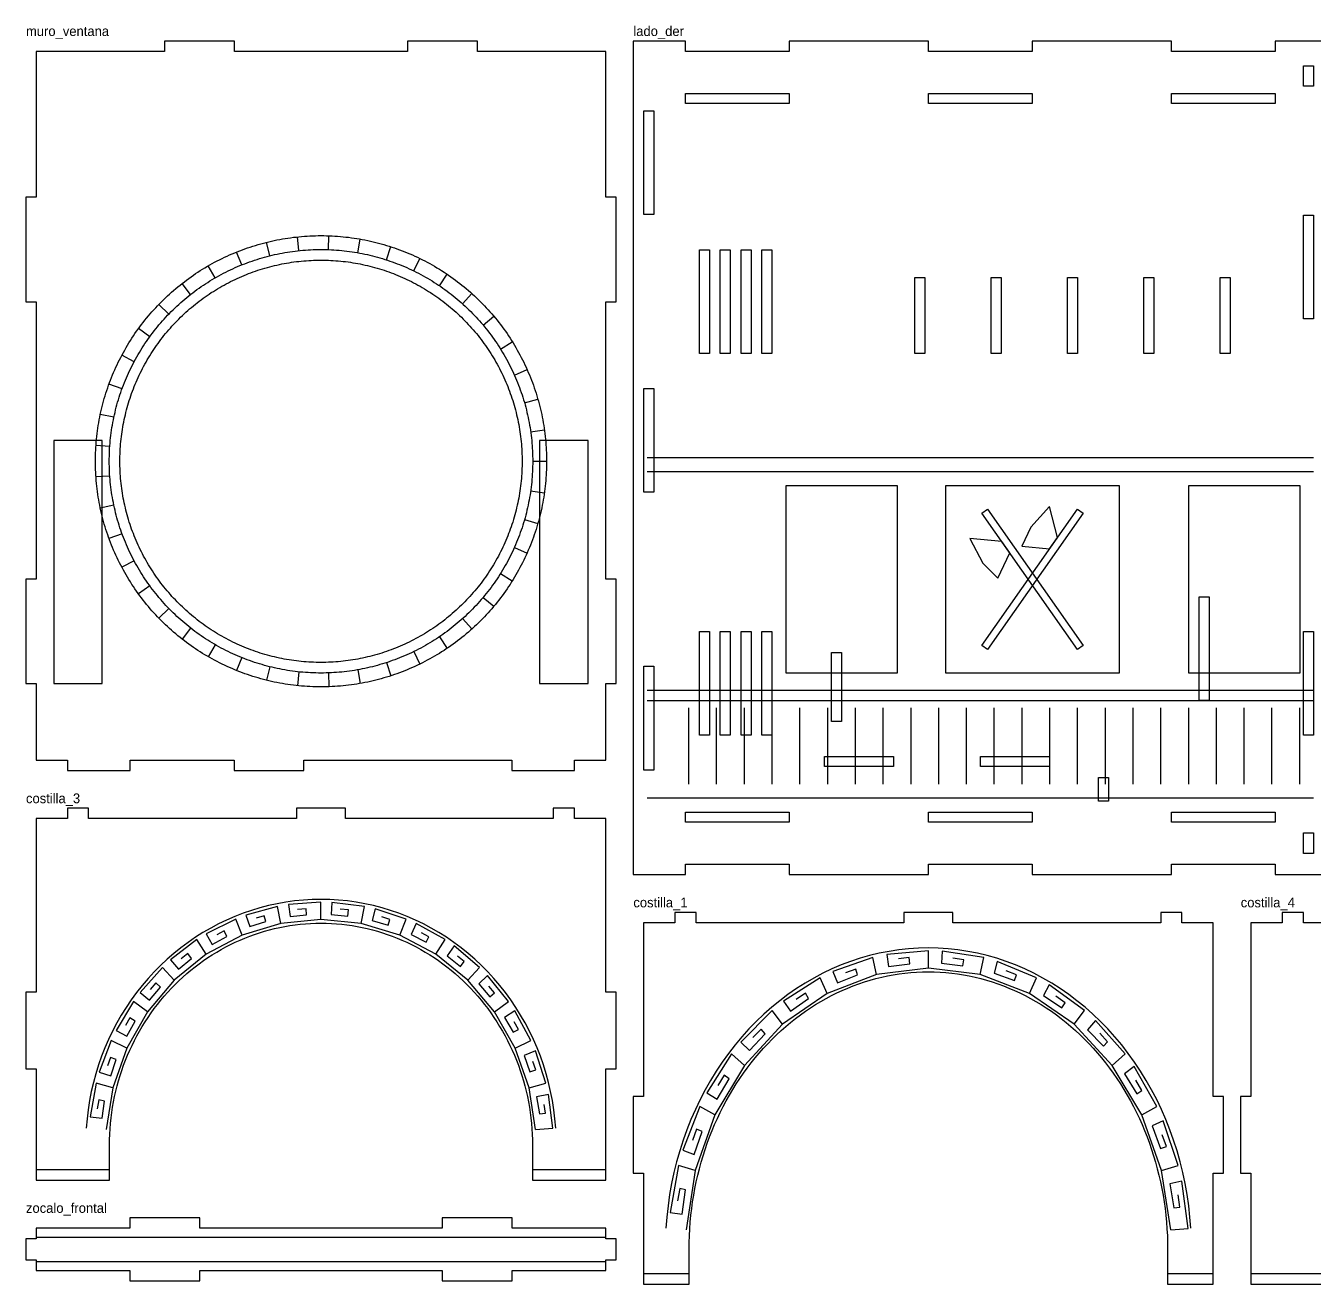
# Model space of a CAD drawing. Header units: millimetres. Extents: x 8 to 592, y 28 to 390.
# Drawn here: x 7.9 to 379.2, y 27.9 to 390.4 of the extents above; entities that cross this region are included whole.
import ezdxf

# ---------------------------------------------------------------- set-up
doc = ezdxf.new("R2010")
doc.units = ezdxf.units.MM
for name, color, linetype in [('CORTE', 1, 'Continuous'), ('ETIQUETAS', 3, 'Continuous'), ('GRABADO', 5, 'Continuous')]:
    doc.layers.add(name, color=color, linetype=linetype)

msp = doc.modelspace()

# ---------------------------------------------------------------- linework, layer by layer
at = {"layer": 'CORTE'}
for points in [[(19.94, 175.94), (38.06, 175.94), (38.06, 178.94), (67.94, 178.94), (67.94, 175.94), (88.06, 175.94), (88.06, 178.94), (147.94, 178.94), (147.94, 175.94), (166.06, 175.94), (166.06, 178.94), (175.06, 178.94), (175.06, 200.94), (178.06, 200.94), (178.06, 231.06), (175.06, 231.06), (175.06, 310.94), (178.06, 310.94), (178.06, 341.06), (175.06, 341.06), (175.06, 383.06), (138.06, 383.06), (138.06, 386.06), (117.94, 386.06), (117.94, 383.06), (68.06, 383.06), (68.06, 386.06), (47.94, 386.06), (47.94, 383.06), (10.94, 383.06), (10.94, 341.06), (7.94, 341.06), (7.94, 310.94), (10.94, 310.94), (10.94, 231.06), (7.94, 231.06), (7.94, 200.94), (10.94, 200.94), (10.94, 178.94), (19.94, 178.94), (19.94, 175.94)], [(378.94, 373.06), (376.06, 373.06), (376.06, 378.94), (378.94, 378.94), (378.94, 373.06)], [(227.94, 368.06), (198.06, 368.06), (198.06, 370.94), (227.94, 370.94), (227.94, 368.06)], [(268.06, 368.06), (268.06, 370.94), (297.94, 370.94), (297.94, 368.06), (268.06, 368.06)], [(338.06, 368.06), (338.06, 370.94), (367.94, 370.94), (367.94, 368.06), (338.06, 368.06)], [(186.06, 336.06), (186.06, 365.94), (188.94, 365.94), (188.94, 336.06), (186.06, 336.06)], [(376.06, 306.06), (376.06, 335.94), (378.94, 335.94), (378.94, 306.06), (376.06, 306.06)], [(202.06, 296.06), (202.06, 325.94), (204.94, 325.94), (204.94, 296.06), (202.06, 296.06)], [(208.06, 296.06), (208.06, 325.94), (210.94, 325.94), (210.94, 296.06), (208.06, 296.06)], [(216.94, 296.06), (214.06, 296.06), (214.06, 325.94), (216.94, 325.94), (216.94, 296.06)], [(222.94, 296.06), (220.06, 296.06), (220.06, 325.94), (222.94, 325.94), (222.94, 296.06)], [(150.94, 265.71), (150.94, 265), (150.94, 264.29), (150.92, 263.58), (150.9, 262.87), (150.87, 262.16), (150.83, 261.45), (150.78, 260.74), (150.73, 260.03), (150.66, 259.32), (150.59, 258.61), (150.5, 257.91), (150.41, 257.2), (150.31, 256.5), (150.2, 255.8), (150.09, 255.09), (149.96, 254.39), (149.83, 253.7), (149.68, 253), (149.53, 252.31), (149.37, 251.61), (149.2, 250.92), (149.03, 250.23), (148.84, 249.55), (148.65, 248.86), (148.45, 248.18), (148.23, 247.5), (148.02, 246.83), (147.79, 246.15), (147.55, 245.48), (147.31, 244.81), (147.06, 244.15), (146.8, 243.49), (146.53, 242.83), (146.25, 242.17), (145.97, 241.52), (145.68, 240.87), (145.38, 240.23), (145.07, 239.59), (144.75, 238.95), (144.43, 238.32), (144.1, 237.69), (143.76, 237.06), (143.41, 236.44), (143.06, 235.82), (142.7, 235.21), (142.33, 234.61), (141.95, 234), (141.57, 233.4), (141.18, 232.81), (140.78, 232.22), (140.37, 231.64), (139.96, 231.06), (139.54, 230.49), (139.11, 229.92), (138.68, 229.35), (138.24, 228.8), (137.79, 228.24), (137.33, 227.7), (136.87, 227.16), (136.4, 226.62), (135.93, 226.09), (135.45, 225.57), (134.96, 225.05), (134.47, 224.54), (133.97, 224.03), (133.46, 223.53), (132.95, 223.04), (132.43, 222.55), (131.91, 222.07), (131.38, 221.6), (130.84, 221.13), (130.3, 220.67), (129.76, 220.21), (129.2, 219.76), (128.65, 219.32), (128.08, 218.89), (127.51, 218.46), (126.94, 218.04), (126.36, 217.63), (125.78, 217.22), (125.19, 216.82), (124.6, 216.43), (124, 216.05), (123.39, 215.67), (122.79, 215.3), (122.18, 214.94), (121.56, 214.59), (120.94, 214.24), (120.31, 213.9), (119.68, 213.57), (119.05, 213.25), (118.41, 212.93), (117.77, 212.62), (117.13, 212.32), (116.48, 212.03), (115.83, 211.75), (115.17, 211.47), (114.51, 211.2), (113.85, 210.94), (113.19, 210.69), (112.52, 210.45), (111.85, 210.21), (111.17, 209.98), (110.5, 209.77), (109.82, 209.55), (109.14, 209.35), (108.45, 209.16), (107.77, 208.97), (107.08, 208.8), (106.39, 208.63), (105.69, 208.47), (105, 208.32), (104.3, 208.17), (103.61, 208.04), (102.91, 207.91), (102.2, 207.8), (101.5, 207.69), (100.8, 207.59), (100.09, 207.5), (99.39, 207.41), (98.68, 207.34), (97.97, 207.27), (97.26, 207.22), (96.55, 207.17), (95.84, 207.13), (95.13, 207.1), (94.42, 207.08), (93.71, 207.06), (93, 207.06), (92.29, 207.06), (91.58, 207.08), (90.87, 207.1), (90.16, 207.13), (89.45, 207.17), (88.74, 207.22), (88.03, 207.27), (87.32, 207.34), (86.61, 207.41), (85.91, 207.5), (85.2, 207.59), (84.5, 207.69), (83.8, 207.8), (83.09, 207.91), (82.39, 208.04), (81.7, 208.17), (81, 208.32), (80.31, 208.47), (79.61, 208.63), (78.92, 208.8), (78.23, 208.97), (77.55, 209.16), (76.86, 209.35), (76.18, 209.55), (75.5, 209.77), (74.83, 209.98), (74.15, 210.21), (73.48, 210.45), (72.81, 210.69), (72.15, 210.94), (71.49, 211.2), (70.83, 211.47), (70.17, 211.75), (69.52, 212.03), (68.87, 212.32), (68.23, 212.62), (67.59, 212.93), (66.95, 213.25), (66.32, 213.57), (65.69, 213.9), (65.06, 214.24), (64.44, 214.59), (63.82, 214.94), (63.21, 215.3), (62.61, 215.67), (62, 216.05), (61.4, 216.43), (60.81, 216.82), (60.22, 217.22), (59.64, 217.63), (59.06, 218.04), (58.49, 218.46), (57.92, 218.89), (57.35, 219.32), (56.8, 219.76), (56.24, 220.21), (55.7, 220.67), (55.16, 221.13), (54.62, 221.6), (54.09, 222.07), (53.57, 222.55), (53.05, 223.04), (52.54, 223.53), (52.03, 224.03), (51.53, 224.54), (51.04, 225.05), (50.55, 225.57), (50.07, 226.09), (49.6, 226.62), (49.13, 227.16), (48.67, 227.7), (48.21, 228.24), (47.76, 228.8), (47.32, 229.35), (46.89, 229.92), (46.46, 230.49), (46.04, 231.06), (45.63, 231.64), (45.22, 232.22), (44.82, 232.81), (44.43, 233.4), (44.05, 234), (43.67, 234.61), (43.3, 235.21), (42.94, 235.82), (42.59, 236.44), (42.24, 237.06), (41.9, 237.69), (41.57, 238.32), (41.25, 238.95), (40.93, 239.59), (40.62, 240.23), (40.32, 240.87), (40.03, 241.52), (39.75, 242.17), (39.47, 242.83), (39.2, 243.49), (38.94, 244.15), (38.69, 244.81), (38.45, 245.48), (38.21, 246.15), (37.98, 246.83), (37.77, 247.5), (37.55, 248.18), (37.35, 248.86), (37.16, 249.55), (36.97, 250.23), (36.8, 250.92), (36.63, 251.61), (36.47, 252.31), (36.32, 253), (36.17, 253.7), (36.04, 254.39), (35.91, 255.09), (35.8, 255.8), (35.69, 256.5), (35.59, 257.2), (35.5, 257.91), (35.41, 258.61), (35.34, 259.32), (35.27, 260.03), (35.22, 260.74), (35.17, 261.45), (35.13, 262.16), (35.1, 262.87), (35.08, 263.58), (35.06, 264.29), (35.06, 265), (35.06, 265.71), (35.08, 266.42), (35.1, 267.13), (35.13, 267.84), (35.17, 268.55), (35.22, 269.26), (35.27, 269.97), (35.34, 270.68), (35.41, 271.39), (35.5, 272.09), (35.59, 272.8), (35.69, 273.5), (35.8, 274.2), (35.91, 274.91), (36.04, 275.61), (36.17, 276.3), (36.32, 277), (36.47, 277.69), (36.63, 278.39), (36.8, 279.08), (36.97, 279.77), (37.16, 280.45), (37.35, 281.14), (37.55, 281.82), (37.77, 282.5), (37.98, 283.17), (38.21, 283.85), (38.45, 284.52), (38.69, 285.19), (38.94, 285.85), (39.2, 286.51), (39.47, 287.17), (39.75, 287.83), (40.03, 288.48), (40.32, 289.13), (40.62, 289.77), (40.93, 290.41), (41.25, 291.05), (41.57, 291.68), (41.9, 292.31), (42.24, 292.94), (42.59, 293.56), (42.94, 294.18), (43.3, 294.79), (43.67, 295.39), (44.05, 296), (44.43, 296.6), (44.82, 297.19), (45.22, 297.78), (45.63, 298.36), (46.04, 298.94), (46.46, 299.51), (46.89, 300.08), (47.32, 300.65), (47.76, 301.2), (48.21, 301.76), (48.67, 302.3), (49.13, 302.84), (49.6, 303.38), (50.07, 303.91), (50.55, 304.43), (51.04, 304.95), (51.53, 305.46), (52.03, 305.97), (52.54, 306.47), (53.05, 306.96), (53.57, 307.45), (54.09, 307.93), (54.62, 308.4), (55.16, 308.87), (55.7, 309.33), (56.24, 309.79), (56.8, 310.24), (57.35, 310.68), (57.92, 311.11), (58.49, 311.54), (59.06, 311.96), (59.64, 312.37), (60.22, 312.78), (60.81, 313.18), (61.4, 313.57), (62, 313.95), (62.61, 314.33), (63.21, 314.7), (63.82, 315.06), (64.44, 315.41), (65.06, 315.76), (65.69, 316.1), (66.32, 316.43), (66.95, 316.75), (67.59, 317.07), (68.23, 317.38), (68.87, 317.68), (69.52, 317.97), (70.17, 318.25), (70.83, 318.53), (71.49, 318.8), (72.15, 319.06), (72.81, 319.31), (73.48, 319.55), (74.15, 319.79), (74.83, 320.02), (75.5, 320.23), (76.18, 320.45), (76.86, 320.65), (77.55, 320.84), (78.23, 321.03), (78.92, 321.2), (79.61, 321.37), (80.31, 321.53), (81, 321.68), (81.7, 321.83), (82.39, 321.96), (83.09, 322.09), (83.8, 322.2), (84.5, 322.31), (85.2, 322.41), (85.91, 322.5), (86.61, 322.59), (87.32, 322.66), (88.03, 322.73), (88.74, 322.78), (89.45, 322.83), (90.16, 322.87), (90.87, 322.9), (91.58, 322.92), (92.29, 322.94), (93, 322.94), (93.71, 322.94), (94.42, 322.92), (95.13, 322.9), (95.84, 322.87), (96.55, 322.83), (97.26, 322.78), (97.97, 322.73), (98.68, 322.66), (99.39, 322.59), (100.09, 322.5), (100.8, 322.41), (101.5, 322.31), (102.2, 322.2), (102.91, 322.09), (103.61, 321.96), (104.3, 321.83), (105, 321.68), (105.69, 321.53), (106.39, 321.37), (107.08, 321.2), (107.77, 321.03), (108.45, 320.84), (109.14, 320.65), (109.82, 320.45), (110.5, 320.23), (111.17, 320.02), (111.85, 319.79), (112.52, 319.55), (113.19, 319.31), (113.85, 319.06), (114.51, 318.8), (115.17, 318.53), (115.83, 318.25), (116.48, 317.97), (117.13, 317.68), (117.77, 317.38), (118.41, 317.07), (119.05, 316.75), (119.68, 316.43), (120.31, 316.1), (120.94, 315.76), (121.56, 315.41), (122.18, 315.06), (122.79, 314.7), (123.39, 314.33), (124, 313.95), (124.6, 313.57), (125.19, 313.18), (125.78, 312.78), (126.36, 312.37), (126.94, 311.96), (127.51, 311.54), (128.08, 311.11), (128.65, 310.68), (129.2, 310.24), (129.76, 309.79), (130.3, 309.33), (130.84, 308.87), (131.38, 308.4), (131.91, 307.93), (132.43, 307.45), (132.95, 306.96), (133.46, 306.47), (133.97, 305.97), (134.47, 305.46), (134.96, 304.95), (135.45, 304.43), (135.93, 303.91), (136.4, 303.38), (136.87, 302.84), (137.33, 302.3), (137.79, 301.76), (138.24, 301.2), (138.68, 300.65), (139.11, 300.08), (139.54, 299.51), (139.96, 298.94), (140.37, 298.36), (140.78, 297.78), (141.18, 297.19), (141.57, 296.6), (141.95, 296), (142.33, 295.39), (142.7, 294.79), (143.06, 294.18), (143.41, 293.56), (143.76, 292.94), (144.1, 292.31), (144.43, 291.68), (144.75, 291.05), (145.07, 290.41), (145.38, 289.77), (145.68, 289.13), (145.97, 288.48), (146.25, 287.83), (146.53, 287.17), (146.8, 286.51), (147.06, 285.85), (147.31, 285.19), (147.55, 284.52), (147.79, 283.85), (148.02, 283.17), (148.23, 282.5), (148.45, 281.82), (148.65, 281.14), (148.84, 280.45), (149.03, 279.77), (149.2, 279.08), (149.37, 278.39), (149.53, 277.69), (149.68, 277), (149.83, 276.3), (149.96, 275.61), (150.09, 274.91), (150.2, 274.2), (150.31, 273.5), (150.41, 272.8), (150.5, 272.09), (150.59, 271.39), (150.66, 270.68), (150.73, 269.97), (150.78, 269.26), (150.83, 268.55), (150.87, 267.84), (150.9, 267.13), (150.92, 266.42), (150.94, 265.71)], [(264.06, 296.06), (264.06, 317.94), (266.94, 317.94), (266.94, 296.06), (264.06, 296.06)], [(286.06, 296.06), (286.06, 317.94), (288.94, 317.94), (288.94, 296.06), (286.06, 296.06)], [(308.06, 296.06), (308.06, 317.94), (310.94, 317.94), (310.94, 296.06), (308.06, 296.06)], [(330.06, 296.06), (330.06, 317.94), (332.94, 317.94), (332.94, 296.06), (330.06, 296.06)], [(352.06, 296.06), (352.06, 317.94), (354.94, 317.94), (354.94, 296.06), (352.06, 296.06)], [(186.06, 256.06), (186.06, 285.94), (188.94, 285.94), (188.94, 256.06), (186.06, 256.06)], [(348.94, 196.06), (346.06, 196.06), (346.06, 225.94), (348.94, 225.94), (348.94, 196.06)], [(202.06, 186.06), (202.06, 215.94), (204.94, 215.94), (204.94, 186.06), (202.06, 186.06)], [(210.94, 186.06), (208.06, 186.06), (208.06, 215.94), (210.94, 215.94), (210.94, 186.06)], [(216.94, 186.06), (214.06, 186.06), (214.06, 215.94), (216.94, 215.94), (216.94, 186.06)], [(220.06, 186.06), (220.06, 215.94), (222.94, 215.94), (222.94, 186.06), (220.06, 186.06)], [(378.94, 186.06), (376.06, 186.06), (376.06, 215.94), (378.94, 215.94), (378.94, 186.06)], [(240.06, 190.06), (240.06, 209.94), (242.94, 209.94), (242.94, 190.06), (240.06, 190.06)], [(186.06, 176.06), (186.06, 205.94), (188.94, 205.94), (188.94, 176.06), (186.06, 176.06)], [(238.06, 177.06), (238.06, 179.94), (257.94, 179.94), (257.94, 177.06), (238.06, 177.06)], [(283.06, 177.06), (283.06, 179.94), (302.94, 179.94), (302.94, 177.06), (283.06, 177.06)], [(317.06, 167.06), (317.06, 173.94), (319.94, 173.94), (319.94, 167.06), (317.06, 167.06)], [(7.94, 112.06), (7.94, 89.94), (10.94, 89.94), (10.94, 57.94), (32.06, 57.94), (32.06, 68), (32.08, 69.57), (32.13, 71.14), (32.23, 72.7), (32.35, 74.27), (32.52, 75.83), (32.72, 77.38), (32.96, 78.93), (33.23, 80.47), (33.54, 82.01), (33.89, 83.54), (34.27, 85.05), (34.68, 86.56), (35.14, 88.06), (35.62, 89.54), (36.14, 91.01), (36.7, 92.47), (37.29, 93.91), (37.91, 95.34), (38.57, 96.75), (39.26, 98.14), (39.98, 99.52), (40.73, 100.87), (41.52, 102.21), (42.33, 103.52), (43.18, 104.82), (44.05, 106.09), (44.96, 107.34), (45.89, 108.56), (46.86, 109.76), (47.85, 110.94), (48.87, 112.09), (49.91, 113.21), (50.98, 114.31), (52.08, 115.38), (53.2, 116.42), (54.34, 117.43), (55.51, 118.41), (56.7, 119.36), (57.91, 120.28), (59.14, 121.16), (60.4, 122.02), (61.67, 122.84), (62.96, 123.63), (64.27, 124.39), (65.6, 125.11), (66.95, 125.8), (68.31, 126.46), (69.68, 127.07), (71.07, 127.66), (72.47, 128.2), (73.89, 128.71), (75.31, 129.19), (76.75, 129.62), (78.19, 130.02), (79.65, 130.39), (81.11, 130.71), (82.58, 131), (84.06, 131.25), (85.54, 131.46), (87.03, 131.63), (88.52, 131.77), (90.01, 131.86), (91.5, 131.92), (93, 131.94), (94.5, 131.92), (95.99, 131.86), (97.48, 131.77), (98.97, 131.63), (100.46, 131.46), (101.94, 131.25), (103.42, 131), (104.89, 130.71), (106.35, 130.39), (107.81, 130.02), (109.25, 129.62), (110.69, 129.19), (112.11, 128.71), (113.53, 128.2), (114.93, 127.66), (116.32, 127.07), (117.69, 126.46), (119.05, 125.8), (120.4, 125.11), (121.73, 124.39), (123.04, 123.63), (124.33, 122.84), (125.6, 122.02), (126.86, 121.16), (128.09, 120.28), (129.3, 119.36), (130.49, 118.41), (131.66, 117.43), (132.8, 116.42), (133.92, 115.38), (135.02, 114.31), (136.09, 113.21), (137.13, 112.09), (138.15, 110.94), (139.14, 109.76), (140.11, 108.56), (141.04, 107.34), (141.95, 106.09), (142.82, 104.82), (143.67, 103.52), (144.48, 102.21), (145.27, 100.87), (146.02, 99.52), (146.74, 98.14), (147.43, 96.75), (148.09, 95.34), (148.71, 93.91), (149.3, 92.47), (149.86, 91.01), (150.38, 89.54), (150.86, 88.06), (151.32, 86.56), (151.73, 85.05), (152.11, 83.54), (152.46, 82.01), (152.77, 80.47), (153.04, 78.93), (153.28, 77.38), (153.48, 75.83), (153.65, 74.27), (153.77, 72.7), (153.87, 71.14), (153.92, 69.57), (153.94, 68), (153.94, 57.94), (175.06, 57.94), (175.06, 89.94), (178.06, 89.94), (178.06, 112.06), (175.06, 112.06), (175.06, 162.06), (166.06, 162.06), (166.06, 165.06), (159.94, 165.06), (159.94, 162.06), (100.06, 162.06), (100.06, 165.06), (85.94, 165.06), (85.94, 162.06), (26.06, 162.06), (26.06, 165.06), (19.94, 165.06), (19.94, 162.06), (10.94, 162.06), (10.94, 112.06), (7.94, 112.06)], [(198.06, 161.06), (198.06, 163.94), (227.94, 163.94), (227.94, 161.06), (198.06, 161.06)], [(268.06, 161.06), (268.06, 163.94), (297.94, 163.94), (297.94, 161.06), (268.06, 161.06)], [(338.06, 161.06), (338.06, 163.94), (367.94, 163.94), (367.94, 161.06), (338.06, 161.06)], [(376.06, 152.06), (376.06, 157.94), (378.94, 157.94), (378.94, 152.06), (376.06, 152.06)], [(182.94, 82.06), (182.94, 59.94), (185.94, 59.94), (185.94, 27.94), (199.06, 27.94), (199.06, 38), (199.08, 39.96), (199.14, 41.92), (199.25, 43.88), (199.39, 45.84), (199.58, 47.79), (199.81, 49.73), (200.08, 51.67), (200.38, 53.6), (200.74, 55.52), (201.13, 57.43), (201.56, 59.32), (202.03, 61.21), (202.54, 63.08), (203.09, 64.93), (203.68, 66.77), (204.31, 68.59), (204.98, 70.4), (205.68, 72.18), (206.42, 73.95), (207.2, 75.69), (208.02, 77.41), (208.87, 79.1), (209.76, 80.77), (210.68, 82.42), (211.64, 84.03), (212.63, 85.62), (213.65, 87.19), (214.71, 88.72), (215.8, 90.22), (216.92, 91.69), (218.07, 93.13), (219.26, 94.53), (220.47, 95.9), (221.71, 97.23), (222.97, 98.53), (224.27, 99.8), (225.59, 101.02), (226.94, 102.21), (228.31, 103.36), (229.7, 104.47), (231.12, 105.54), (232.56, 106.57), (234.02, 107.56), (235.51, 108.5), (237.01, 109.41), (238.53, 110.27), (240.07, 111.08), (241.62, 111.86), (243.19, 112.58), (244.78, 113.27), (246.38, 113.91), (247.99, 114.5), (249.62, 115.04), (251.25, 115.54), (252.9, 116), (254.55, 116.4), (256.22, 116.76), (257.89, 117.07), (259.56, 117.34), (261.24, 117.56), (262.93, 117.72), (264.62, 117.84), (266.31, 117.92), (268, 117.94), (269.69, 117.92), (271.38, 117.84), (273.07, 117.72), (274.76, 117.56), (276.44, 117.34), (278.11, 117.07), (279.78, 116.76), (281.45, 116.4), (283.1, 116), (284.75, 115.54), (286.38, 115.04), (288.01, 114.5), (289.62, 113.91), (291.22, 113.27), (292.81, 112.58), (294.38, 111.86), (295.93, 111.08), (297.47, 110.27), (298.99, 109.41), (300.49, 108.5), (301.98, 107.56), (303.44, 106.57), (304.88, 105.54), (306.3, 104.47), (307.69, 103.36), (309.06, 102.21), (310.41, 101.02), (311.73, 99.8), (313.03, 98.53), (314.29, 97.23), (315.53, 95.9), (316.74, 94.53), (317.93, 93.13), (319.08, 91.69), (320.2, 90.22), (321.29, 88.72), (322.35, 87.19), (323.37, 85.62), (324.36, 84.03), (325.32, 82.42), (326.24, 80.77), (327.13, 79.1), (327.98, 77.41), (328.8, 75.69), (329.58, 73.95), (330.32, 72.18), (331.02, 70.4), (331.69, 68.59), (332.32, 66.77), (332.91, 64.93), (333.46, 63.08), (333.97, 61.21), (334.44, 59.32), (334.87, 57.43), (335.26, 55.52), (335.62, 53.6), (335.92, 51.67), (336.19, 49.73), (336.42, 47.79), (336.61, 45.84), (336.75, 43.88), (336.86, 41.92), (336.92, 39.96), (336.94, 38), (336.94, 27.94), (350.06, 27.94), (350.06, 59.94), (353.06, 59.94), (353.06, 82.06), (350.06, 82.06), (350.06, 132.06), (341.06, 132.06), (341.06, 135.06), (334.94, 135.06), (334.94, 132.06), (275.06, 132.06), (275.06, 135.06), (260.94, 135.06), (260.94, 132.06), (201.06, 132.06), (201.06, 135.06), (194.94, 135.06), (194.94, 132.06), (185.94, 132.06), (185.94, 82.06), (182.94, 82.06)], [(37.94, 31.94), (37.94, 28.94), (58.06, 28.94), (58.06, 31.94), (127.94, 31.94), (127.94, 28.94), (148.06, 28.94), (148.06, 31.94), (175.06, 31.94), (175.06, 34.94), (178.06, 34.94), (178.06, 41.06), (175.06, 41.06), (175.06, 44.06), (148.06, 44.06), (148.06, 47.06), (127.94, 47.06), (127.94, 44.06), (58.06, 44.06), (58.06, 47.06), (37.94, 47.06), (37.94, 44.06), (10.94, 44.06), (10.94, 41.06), (7.94, 41.06), (7.94, 34.94), (10.94, 34.94), (10.94, 31.94), (37.94, 31.94)]]:
    msp.add_lwpolyline(points, close=True, dxfattribs=at)
for points in [[(383.06, 386.06), (367.94, 386.06), (367.94, 383.06), (338.06, 383.06), (338.06, 386.06), (297.94, 386.06), (297.94, 383.06), (268.06, 383.06), (268.06, 386.06), (227.94, 386.06), (227.94, 383.06), (198.06, 383.06), (198.06, 386.06), (182.94, 386.06), (182.94, 386.06), (182.94, 145.94), (198.06, 145.94), (198.06, 148.94), (227.94, 148.94), (227.94, 145.94), (268.06, 145.94), (268.06, 148.94), (297.94, 148.94), (297.94, 145.94), (338.06, 145.94), (338.06, 148.94), (367.94, 148.94), (367.94, 145.94), (383.06, 145.94)], [(435.94, 132.06), (376.06, 132.06), (376.06, 135.06), (369.94, 135.06), (369.94, 132.06), (360.94, 132.06), (360.94, 82.06), (357.94, 82.06), (357.94, 82.06), (357.94, 59.94), (360.94, 59.94), (360.94, 27.94), (386.06, 27.94)]]:
    msp.add_lwpolyline(points, dxfattribs=at)
at = {"layer": 'GRABADO'}
for points in [[(158, 265), (158, 264.2), (157.98, 263.4), (157.96, 262.61), (157.92, 261.81), (157.88, 261.01), (157.82, 260.22), (157.76, 259.42), (157.69, 258.63), (157.6, 257.84), (157.51, 257.04), (157.41, 256.25), (157.3, 255.46), (157.17, 254.67), (157.04, 253.89), (156.9, 253.1), (156.75, 252.32), (156.59, 251.54), (156.42, 250.76), (156.24, 249.98), (156.05, 249.21), (155.85, 248.43), (155.65, 247.66), (155.43, 246.9), (155.2, 246.13), (154.96, 245.37), (154.72, 244.61), (154.46, 243.85), (154.2, 243.1), (153.93, 242.35), (153.64, 241.61), (153.35, 240.86), (153.05, 240.13), (152.74, 239.39), (152.42, 238.66), (152.1, 237.93), (151.76, 237.21), (151.41, 236.49), (151.06, 235.78), (150.7, 235.06), (150.32, 234.36), (149.94, 233.66), (149.56, 232.96), (149.16, 232.27), (148.75, 231.58), (148.34, 230.9), (147.92, 230.23), (147.48, 229.55), (147.05, 228.89), (146.6, 228.23), (146.14, 227.57), (145.68, 226.92), (145.21, 226.28), (144.73, 225.64), (144.24, 225.01), (143.75, 224.38), (143.25, 223.76), (142.74, 223.15), (142.22, 222.54), (141.69, 221.94), (141.16, 221.35), (140.62, 220.76), (140.08, 220.18), (139.52, 219.61), (138.96, 219.04), (138.39, 218.48), (137.82, 217.92), (137.24, 217.38), (136.65, 216.84), (136.06, 216.31), (135.46, 215.78), (134.85, 215.26), (134.24, 214.75), (133.62, 214.25), (132.99, 213.76), (132.36, 213.27), (131.72, 212.79), (131.08, 212.32), (130.43, 211.86), (129.77, 211.4), (129.11, 210.95), (128.45, 210.52), (127.77, 210.08), (127.1, 209.66), (126.42, 209.25), (125.73, 208.84), (125.04, 208.44), (124.34, 208.06), (123.64, 207.68), (122.94, 207.3), (122.22, 206.94), (121.51, 206.59), (120.79, 206.24), (120.07, 205.9), (119.34, 205.58), (118.61, 205.26), (117.87, 204.95), (117.14, 204.65), (116.39, 204.36), (115.65, 204.07), (114.9, 203.8), (114.15, 203.54), (113.39, 203.28), (112.63, 203.04), (111.87, 202.8), (111.1, 202.57), (110.34, 202.35), (109.57, 202.15), (108.79, 201.95), (108.02, 201.76), (107.24, 201.58), (106.46, 201.41), (105.68, 201.25), (104.9, 201.1), (104.11, 200.96), (103.33, 200.83), (102.54, 200.7), (101.75, 200.59), (100.96, 200.49), (100.16, 200.4), (99.37, 200.31), (98.58, 200.24), (97.78, 200.18), (96.99, 200.12), (96.19, 200.08), (95.39, 200.04), (94.6, 200.02), (93.8, 200), (93, 200), (92.2, 200), (91.4, 200.02), (90.61, 200.04), (89.81, 200.08), (89.01, 200.12), (88.22, 200.18), (87.42, 200.24), (86.63, 200.31), (85.84, 200.4), (85.04, 200.49), (84.25, 200.59), (83.46, 200.7), (82.67, 200.83), (81.89, 200.96), (81.1, 201.1), (80.32, 201.25), (79.54, 201.41), (78.76, 201.58), (77.98, 201.76), (77.21, 201.95), (76.43, 202.15), (75.66, 202.35), (74.9, 202.57), (74.13, 202.8), (73.37, 203.04), (72.61, 203.28), (71.85, 203.54), (71.1, 203.8), (70.35, 204.07), (69.61, 204.36), (68.86, 204.65), (68.13, 204.95), (67.39, 205.26), (66.66, 205.58), (65.93, 205.9), (65.21, 206.24), (64.49, 206.59), (63.78, 206.94), (63.06, 207.3), (62.36, 207.68), (61.66, 208.06), (60.96, 208.44), (60.27, 208.84), (59.58, 209.25), (58.9, 209.66), (58.23, 210.08), (57.55, 210.52), (56.89, 210.95), (56.23, 211.4), (55.57, 211.86), (54.92, 212.32), (54.28, 212.79), (53.64, 213.27), (53.01, 213.76), (52.38, 214.25), (51.76, 214.75), (51.15, 215.26), (50.54, 215.78), (49.94, 216.31), (49.35, 216.84), (48.76, 217.38), (48.18, 217.92), (47.61, 218.48), (47.04, 219.04), (46.48, 219.61), (45.92, 220.18), (45.38, 220.76), (44.84, 221.35), (44.31, 221.94), (43.78, 222.54), (43.26, 223.15), (42.75, 223.76), (42.25, 224.38), (41.76, 225.01), (41.27, 225.64), (40.79, 226.28), (40.32, 226.92), (39.86, 227.57), (39.4, 228.23), (38.95, 228.89), (38.52, 229.55), (38.08, 230.23), (37.66, 230.9), (37.25, 231.58), (36.84, 232.27), (36.44, 232.96), (36.06, 233.66), (35.68, 234.36), (35.3, 235.06), (34.94, 235.78), (34.59, 236.49), (34.24, 237.21), (33.9, 237.93), (33.58, 238.66), (33.26, 239.39), (32.95, 240.13), (32.65, 240.86), (32.36, 241.61), (32.07, 242.35), (31.8, 243.1), (31.54, 243.85), (31.28, 244.61), (31.04, 245.37), (30.8, 246.13), (30.57, 246.9), (30.35, 247.66), (30.15, 248.43), (29.95, 249.21), (29.76, 249.98), (29.58, 250.76), (29.41, 251.54), (29.25, 252.32), (29.1, 253.1), (28.96, 253.89), (28.83, 254.67), (28.7, 255.46), (28.59, 256.25), (28.49, 257.04), (28.4, 257.84), (28.31, 258.63), (28.24, 259.42), (28.18, 260.22), (28.12, 261.01), (28.08, 261.81), (28.04, 262.61), (28.02, 263.4), (28, 264.2), (28, 265), (28, 265.8), (28.02, 266.6), (28.04, 267.39), (28.08, 268.19), (28.12, 268.99), (28.18, 269.78), (28.24, 270.58), (28.31, 271.37), (28.4, 272.16), (28.49, 272.96), (28.59, 273.75), (28.7, 274.54), (28.83, 275.33), (28.96, 276.11), (29.1, 276.9), (29.25, 277.68), (29.41, 278.46), (29.58, 279.24), (29.76, 280.02), (29.95, 280.79), (30.15, 281.57), (30.35, 282.34), (30.57, 283.1), (30.8, 283.87), (31.04, 284.63), (31.28, 285.39), (31.54, 286.15), (31.8, 286.9), (32.07, 287.65), (32.36, 288.39), (32.65, 289.14), (32.95, 289.87), (33.26, 290.61), (33.58, 291.34), (33.9, 292.07), (34.24, 292.79), (34.59, 293.51), (34.94, 294.22), (35.3, 294.94), (35.68, 295.64), (36.06, 296.34), (36.44, 297.04), (36.84, 297.73), (37.25, 298.42), (37.66, 299.1), (38.08, 299.77), (38.52, 300.45), (38.95, 301.11), (39.4, 301.77), (39.86, 302.43), (40.32, 303.08), (40.79, 303.72), (41.27, 304.36), (41.76, 304.99), (42.25, 305.62), (42.75, 306.24), (43.26, 306.85), (43.78, 307.46), (44.31, 308.06), (44.84, 308.65), (45.38, 309.24), (45.92, 309.82), (46.48, 310.39), (47.04, 310.96), (47.61, 311.52), (48.18, 312.08), (48.76, 312.62), (49.35, 313.16), (49.94, 313.69), (50.54, 314.22), (51.15, 314.74), (51.76, 315.25), (52.38, 315.75), (53.01, 316.24), (53.64, 316.73), (54.28, 317.21), (54.92, 317.68), (55.57, 318.14), (56.23, 318.6), (56.89, 319.05), (57.55, 319.48), (58.23, 319.92), (58.9, 320.34), (59.58, 320.75), (60.27, 321.16), (60.96, 321.56), (61.66, 321.94), (62.36, 322.32), (63.06, 322.7), (63.78, 323.06), (64.49, 323.41), (65.21, 323.76), (65.93, 324.1), (66.66, 324.42), (67.39, 324.74), (68.13, 325.05), (68.86, 325.35), (69.61, 325.64), (70.35, 325.93), (71.1, 326.2), (71.85, 326.46), (72.61, 326.72), (73.37, 326.96), (74.13, 327.2), (74.9, 327.43), (75.66, 327.65), (76.43, 327.85), (77.21, 328.05), (77.98, 328.24), (78.76, 328.42), (79.54, 328.59), (80.32, 328.75), (81.1, 328.9), (81.89, 329.04), (82.67, 329.17), (83.46, 329.3), (84.25, 329.41), (85.04, 329.51), (85.84, 329.6), (86.63, 329.69), (87.42, 329.76), (88.22, 329.82), (89.01, 329.88), (89.81, 329.92), (90.61, 329.96), (91.4, 329.98), (92.2, 330), (93, 330), (93.8, 330), (94.6, 329.98), (95.39, 329.96), (96.19, 329.92), (96.99, 329.88), (97.78, 329.82), (98.58, 329.76), (99.37, 329.69), (100.16, 329.6), (100.96, 329.51), (101.75, 329.41), (102.54, 329.3), (103.33, 329.17), (104.11, 329.04), (104.9, 328.9), (105.68, 328.75), (106.46, 328.59), (107.24, 328.42), (108.02, 328.24), (108.79, 328.05), (109.57, 327.85), (110.34, 327.65), (111.1, 327.43), (111.87, 327.2), (112.63, 326.96), (113.39, 326.72), (114.15, 326.46), (114.9, 326.2), (115.65, 325.93), (116.39, 325.64), (117.14, 325.35), (117.87, 325.05), (118.61, 324.74), (119.34, 324.42), (120.07, 324.1), (120.79, 323.76), (121.51, 323.41), (122.22, 323.06), (122.94, 322.7), (123.64, 322.32), (124.34, 321.94), (125.04, 321.56), (125.73, 321.16), (126.42, 320.75), (127.1, 320.34), (127.77, 319.92), (128.45, 319.48), (129.11, 319.05), (129.77, 318.6), (130.43, 318.14), (131.08, 317.68), (131.72, 317.21), (132.36, 316.73), (132.99, 316.24), (133.62, 315.75), (134.24, 315.25), (134.85, 314.74), (135.46, 314.22), (136.06, 313.69), (136.65, 313.16), (137.24, 312.62), (137.82, 312.08), (138.39, 311.52), (138.96, 310.96), (139.52, 310.39), (140.08, 309.82), (140.62, 309.24), (141.16, 308.65), (141.69, 308.06), (142.22, 307.46), (142.74, 306.85), (143.25, 306.24), (143.75, 305.62), (144.24, 304.99), (144.73, 304.36), (145.21, 303.72), (145.68, 303.08), (146.14, 302.43), (146.6, 301.77), (147.05, 301.11), (147.48, 300.45), (147.92, 299.77), (148.34, 299.1), (148.75, 298.42), (149.16, 297.73), (149.56, 297.04), (149.94, 296.34), (150.32, 295.64), (150.7, 294.94), (151.06, 294.22), (151.41, 293.51), (151.76, 292.79), (152.1, 292.07), (152.42, 291.34), (152.74, 290.61), (153.05, 289.87), (153.35, 289.14), (153.64, 288.39), (153.93, 287.65), (154.2, 286.9), (154.46, 286.15), (154.72, 285.39), (154.96, 284.63), (155.2, 283.87), (155.43, 283.1), (155.65, 282.34), (155.85, 281.57), (156.05, 280.79), (156.24, 280.02), (156.42, 279.24), (156.59, 278.46), (156.75, 277.68), (156.9, 276.9), (157.04, 276.11), (157.17, 275.33), (157.3, 274.54), (157.41, 273.75), (157.51, 272.96), (157.6, 272.16), (157.69, 271.37), (157.76, 270.58), (157.82, 269.78), (157.88, 268.99), (157.92, 268.19), (157.96, 267.39), (157.98, 266.6), (158, 265.8), (158, 265)], [(78.24, 324.19), (77.28, 328.07)], [(86.62, 325.67), (86.21, 329.64)], [(95.13, 325.96), (95.27, 329.96)], [(103.59, 325.07), (104.29, 329.01)], [(111.85, 323.01), (113.09, 326.82)], [(154, 265), (154, 264.25), (153.98, 263.5), (153.96, 262.75), (153.93, 262.01), (153.89, 261.26), (153.83, 260.51), (153.78, 259.77), (153.71, 259.02), (153.63, 258.28), (153.54, 257.53), (153.45, 256.79), (153.34, 256.05), (153.23, 255.31), (153.1, 254.57), (152.97, 253.83), (152.83, 253.1), (152.68, 252.37), (152.52, 251.63), (152.35, 250.91), (152.17, 250.18), (151.99, 249.45), (151.79, 248.73), (151.59, 248.01), (151.37, 247.29), (151.15, 246.58), (150.92, 245.87), (150.68, 245.16), (150.43, 244.45), (150.18, 243.75), (149.91, 243.05), (149.64, 242.35), (149.36, 241.66), (149.07, 240.97), (148.77, 240.28), (148.46, 239.6), (148.14, 238.92), (147.82, 238.24), (147.49, 237.57), (147.15, 236.91), (146.8, 236.24), (146.44, 235.59), (146.08, 234.93), (145.7, 234.28), (145.32, 233.64), (144.93, 233), (144.54, 232.37), (144.13, 231.74), (143.72, 231.11), (143.3, 230.49), (142.87, 229.88), (142.44, 229.27), (142, 228.66), (141.55, 228.06), (141.09, 227.47), (140.62, 226.88), (140.15, 226.3), (139.68, 225.73), (139.19, 225.16), (138.7, 224.59), (138.2, 224.03), (137.69, 223.48), (137.18, 222.94), (136.66, 222.4), (136.13, 221.87), (135.6, 221.34), (135.06, 220.82), (134.52, 220.31), (133.97, 219.8), (133.41, 219.3), (132.84, 218.81), (132.27, 218.32), (131.7, 217.85), (131.12, 217.38), (130.53, 216.91), (129.94, 216.45), (129.34, 216), (128.73, 215.56), (128.12, 215.13), (127.51, 214.7), (126.89, 214.28), (126.26, 213.87), (125.63, 213.46), (125, 213.07), (124.36, 212.68), (123.72, 212.3), (123.07, 211.92), (122.41, 211.56), (121.76, 211.2), (121.09, 210.85), (120.43, 210.51), (119.76, 210.18), (119.08, 209.86), (118.4, 209.54), (117.72, 209.23), (117.03, 208.93), (116.34, 208.64), (115.65, 208.36), (114.95, 208.09), (114.25, 207.82), (113.55, 207.57), (112.84, 207.32), (112.13, 207.08), (111.42, 206.85), (110.71, 206.63), (109.99, 206.41), (109.27, 206.21), (108.55, 206.01), (107.82, 205.83), (107.09, 205.65), (106.37, 205.48), (105.63, 205.32), (104.9, 205.17), (104.17, 205.03), (103.43, 204.9), (102.69, 204.77), (101.95, 204.66), (101.21, 204.55), (100.47, 204.46), (99.72, 204.37), (98.98, 204.29), (98.23, 204.22), (97.49, 204.17), (96.74, 204.11), (95.99, 204.07), (95.25, 204.04), (94.5, 204.02), (93.75, 204), (93, 204), (92.25, 204), (91.5, 204.02), (90.75, 204.04), (90.01, 204.07), (89.26, 204.11), (88.51, 204.17), (87.77, 204.22), (87.02, 204.29), (86.28, 204.37), (85.53, 204.46), (84.79, 204.55), (84.05, 204.66), (83.31, 204.77), (82.57, 204.9), (81.83, 205.03), (81.1, 205.17), (80.37, 205.32), (79.63, 205.48), (78.91, 205.65), (78.18, 205.83), (77.45, 206.01), (76.73, 206.21), (76.01, 206.41), (75.29, 206.63), (74.58, 206.85), (73.87, 207.08), (73.16, 207.32), (72.45, 207.57), (71.75, 207.82), (71.05, 208.09), (70.35, 208.36), (69.66, 208.64), (68.97, 208.93), (68.28, 209.23), (67.6, 209.54), (66.92, 209.86), (66.24, 210.18), (65.57, 210.51), (64.91, 210.85), (64.24, 211.2), (63.59, 211.56), (62.93, 211.92), (62.28, 212.3), (61.64, 212.68), (61, 213.07), (60.37, 213.46), (59.74, 213.87), (59.11, 214.28), (58.49, 214.7), (57.88, 215.13), (57.27, 215.56), (56.66, 216), (56.06, 216.45), (55.47, 216.91), (54.88, 217.38), (54.3, 217.85), (53.73, 218.32), (53.16, 218.81), (52.59, 219.3), (52.03, 219.8), (51.48, 220.31), (50.94, 220.82), (50.4, 221.34), (49.87, 221.87), (49.34, 222.4), (48.82, 222.94), (48.31, 223.48), (47.8, 224.03), (47.3, 224.59), (46.81, 225.16), (46.32, 225.73), (45.85, 226.3), (45.38, 226.88), (44.91, 227.47), (44.45, 228.06), (44, 228.66), (43.56, 229.27), (43.13, 229.88), (42.7, 230.49), (42.28, 231.11), (41.87, 231.74), (41.46, 232.37), (41.07, 233), (40.68, 233.64), (40.3, 234.28), (39.92, 234.93), (39.56, 235.59), (39.2, 236.24), (38.85, 236.91), (38.51, 237.57), (38.18, 238.24), (37.86, 238.92), (37.54, 239.6), (37.23, 240.28), (36.93, 240.97), (36.64, 241.66), (36.36, 242.35), (36.09, 243.05), (35.82, 243.75), (35.57, 244.45), (35.32, 245.16), (35.08, 245.87), (34.85, 246.58), (34.63, 247.29), (34.41, 248.01), (34.21, 248.73), (34.01, 249.45), (33.83, 250.18), (33.65, 250.91), (33.48, 251.63), (33.32, 252.37), (33.17, 253.1), (33.03, 253.83), (32.9, 254.57), (32.77, 255.31), (32.66, 256.05), (32.55, 256.79), (32.46, 257.53), (32.37, 258.28), (32.29, 259.02), (32.22, 259.77), (32.17, 260.51), (32.11, 261.26), (32.07, 262.01), (32.04, 262.75), (32.02, 263.5), (32, 264.25), (32, 265), (32, 265.75), (32.02, 266.5), (32.04, 267.25), (32.07, 267.99), (32.11, 268.74), (32.17, 269.49), (32.22, 270.23), (32.29, 270.98), (32.37, 271.72), (32.46, 272.47), (32.55, 273.21), (32.66, 273.95), (32.77, 274.69), (32.9, 275.43), (33.03, 276.17), (33.17, 276.9), (33.32, 277.63), (33.48, 278.37), (33.65, 279.09), (33.83, 279.82), (34.01, 280.55), (34.21, 281.27), (34.41, 281.99), (34.63, 282.71), (34.85, 283.42), (35.08, 284.13), (35.32, 284.84), (35.57, 285.55), (35.82, 286.25), (36.09, 286.95), (36.36, 287.65), (36.64, 288.34), (36.93, 289.03), (37.23, 289.72), (37.54, 290.4), (37.86, 291.08), (38.18, 291.76), (38.51, 292.43), (38.85, 293.09), (39.2, 293.76), (39.56, 294.41), (39.92, 295.07), (40.3, 295.72), (40.68, 296.36), (41.07, 297), (41.46, 297.63), (41.87, 298.26), (42.28, 298.89), (42.7, 299.51), (43.13, 300.12), (43.56, 300.73), (44, 301.34), (44.45, 301.94), (44.91, 302.53), (45.38, 303.12), (45.85, 303.7), (46.32, 304.27), (46.81, 304.84), (47.3, 305.41), (47.8, 305.97), (48.31, 306.52), (48.82, 307.06), (49.34, 307.6), (49.87, 308.13), (50.4, 308.66), (50.94, 309.18), (51.48, 309.69), (52.03, 310.2), (52.59, 310.7), (53.16, 311.19), (53.73, 311.68), (54.3, 312.15), (54.88, 312.62), (55.47, 313.09), (56.06, 313.55), (56.66, 314), (57.27, 314.44), (57.88, 314.87), (58.49, 315.3), (59.11, 315.72), (59.74, 316.13), (60.37, 316.54), (61, 316.93), (61.64, 317.32), (62.28, 317.7), (62.93, 318.08), (63.59, 318.44), (64.24, 318.8), (64.91, 319.15), (65.57, 319.49), (66.24, 319.82), (66.92, 320.14), (67.6, 320.46), (68.28, 320.77), (68.97, 321.07), (69.66, 321.36), (70.35, 321.64), (71.05, 321.91), (71.75, 322.18), (72.45, 322.43), (73.16, 322.68), (73.87, 322.92), (74.58, 323.15), (75.29, 323.37), (76.01, 323.59), (76.73, 323.79), (77.45, 323.99), (78.18, 324.17), (78.91, 324.35), (79.63, 324.52), (80.37, 324.68), (81.1, 324.83), (81.83, 324.97), (82.57, 325.1), (83.31, 325.23), (84.05, 325.34), (84.79, 325.45), (85.53, 325.54), (86.28, 325.63), (87.02, 325.71), (87.77, 325.78), (88.51, 325.83), (89.26, 325.89), (90.01, 325.93), (90.75, 325.96), (91.5, 325.98), (92.25, 326), (93, 326), (93.75, 326), (94.5, 325.98), (95.25, 325.96), (95.99, 325.93), (96.74, 325.89), (97.49, 325.83), (98.23, 325.78), (98.98, 325.71), (99.72, 325.63), (100.47, 325.54), (101.21, 325.45), (101.95, 325.34), (102.69, 325.23), (103.43, 325.1), (104.17, 324.97), (104.9, 324.83), (105.63, 324.68), (106.37, 324.52), (107.09, 324.35), (107.82, 324.17), (108.55, 323.99), (109.27, 323.79), (109.99, 323.59), (110.71, 323.37), (111.42, 323.15), (112.13, 322.92), (112.84, 322.68), (113.55, 322.43), (114.25, 322.18), (114.95, 321.91), (115.65, 321.64), (116.34, 321.36), (117.03, 321.07), (117.72, 320.77), (118.4, 320.46), (119.08, 320.14), (119.76, 319.82), (120.43, 319.49), (121.09, 319.15), (121.76, 318.8), (122.41, 318.44), (123.07, 318.08), (123.72, 317.7), (124.36, 317.32), (125, 316.93), (125.63, 316.54), (126.26, 316.13), (126.89, 315.72), (127.51, 315.3), (128.12, 314.87), (128.73, 314.44), (129.34, 314), (129.94, 313.55), (130.53, 313.09), (131.12, 312.62), (131.7, 312.15), (132.27, 311.68), (132.84, 311.19), (133.41, 310.7), (133.97, 310.2), (134.52, 309.69), (135.06, 309.18), (135.6, 308.66), (136.13, 308.13), (136.66, 307.6), (137.18, 307.06), (137.69, 306.52), (138.2, 305.97), (138.7, 305.41), (139.19, 304.84), (139.68, 304.27), (140.15, 303.7), (140.62, 303.12), (141.09, 302.53), (141.55, 301.94), (142, 301.34), (142.44, 300.73), (142.87, 300.12), (143.3, 299.51), (143.72, 298.89), (144.13, 298.26), (144.54, 297.63), (144.93, 297), (145.32, 296.36), (145.7, 295.72), (146.08, 295.07), (146.44, 294.41), (146.8, 293.76), (147.15, 293.09), (147.49, 292.43), (147.82, 291.76), (148.14, 291.08), (148.46, 290.4), (148.77, 289.72), (149.07, 289.03), (149.36, 288.34), (149.64, 287.65), (149.91, 286.95), (150.18, 286.25), (150.43, 285.55), (150.68, 284.84), (150.92, 284.13), (151.15, 283.42), (151.37, 282.71), (151.59, 281.99), (151.79, 281.27), (151.99, 280.55), (152.17, 279.82), (152.35, 279.09), (152.52, 278.37), (152.68, 277.63), (152.83, 276.9), (152.97, 276.17), (153.1, 275.43), (153.23, 274.69), (153.34, 273.95), (153.45, 273.21), (153.54, 272.47), (153.63, 271.72), (153.71, 270.98), (153.78, 270.23), (153.83, 269.49), (153.89, 268.74), (153.93, 267.99), (153.96, 267.25), (153.98, 266.5), (154, 265.75), (154, 265)], [(70.15, 321.56), (68.65, 325.27)], [(119.74, 319.83), (121.49, 323.42)], [(62.5, 317.83), (60.5, 321.29)], [(55.44, 313.07), (52.98, 316.22)], [(127.11, 315.57), (129.35, 318.89)], [(133.82, 310.33), (136.49, 313.3)], [(49.12, 307.37), (46.24, 310.15)], [(139.73, 304.21), (142.79, 306.78)], [(43.65, 300.85), (40.41, 303.21)], [(144.73, 297.33), (148.12, 299.44)], [(39.14, 293.64), (35.61, 295.52)], [(148.73, 289.81), (152.38, 291.44)], [(35.68, 285.86), (31.92, 287.23)], [(151.64, 281.81), (155.48, 282.92)], [(33.33, 277.68), (29.42, 278.51)], [(153.41, 273.49), (157.37, 274.05)], [(30, 201), (30, 271), (16, 271), (16, 201), (30, 201)], [(32.15, 269.26), (28.16, 269.53)], [(170, 201), (170, 271), (156, 271), (156, 201), (170, 201)], [(154, 265), (158, 265)], [(379, 266), (187, 266)], [(32.15, 260.74), (28.16, 260.47)], [(379, 262), (187, 262)], [(153.41, 256.51), (157.37, 255.95)], [(227, 204), (227, 258), (259, 258), (259, 204), (227, 204)], [(273, 204), (273, 258), (323, 258), (323, 204), (273, 204)], [(343, 204), (343, 258), (375, 258), (375, 204), (343, 204)], [(33.33, 252.32), (29.42, 251.49)], [(283.42, 211.91), (310.95, 251.23), (312.58, 250.09), (285.05, 210.77), (283.42, 211.91)], [(310.95, 210.77), (283.42, 250.09), (285.05, 251.23), (312.58, 211.91), (310.95, 210.77)], [(305.21, 243.04), (302.92, 251.97), (297.51, 245.99), (294.89, 240.5), (302.92, 239.77), (305.21, 243.04)], [(151.64, 248.19), (155.48, 247.08)], [(35.68, 244.14), (31.92, 242.77)], [(289.15, 241.89), (279.98, 242.79), (283.74, 235.67), (288.01, 231.33), (291.45, 238.62), (289.15, 241.89)], [(148.73, 240.19), (152.38, 238.56)], [(39.14, 236.36), (35.61, 234.48)], [(144.73, 232.67), (148.12, 230.56)], [(43.65, 229.15), (40.41, 226.79)], [(139.73, 225.79), (142.79, 223.22)], [(49.12, 222.63), (46.24, 219.85)], [(133.82, 219.67), (136.49, 216.7)], [(55.44, 216.93), (52.98, 213.78)], [(62.5, 212.17), (60.5, 208.71)], [(127.11, 214.43), (129.35, 211.11)], [(70.15, 208.44), (68.65, 204.73)], [(119.74, 210.17), (121.49, 206.58)], [(78.24, 205.81), (77.28, 201.93)], [(86.62, 204.33), (86.21, 200.36)], [(103.59, 204.93), (104.29, 200.99)], [(111.85, 206.99), (113.09, 203.18)], [(95.13, 204.04), (95.27, 200.04)], [(379, 199), (187, 199)], [(379, 196), (187, 196)], [(199, 172), (199, 194)], [(207, 172), (207, 194)], [(215, 172), (215, 194)], [(223, 172), (223, 194)], [(231, 172), (231, 194)], [(239, 172), (239, 194)], [(247, 172), (247, 194)], [(255, 172), (255, 194)], [(263, 172), (263, 194)], [(271, 172), (271, 194)], [(279, 172), (279, 194)], [(287, 172), (287, 194)], [(295, 172), (295, 194)], [(303, 172), (303, 194)], [(311, 172), (311, 194)], [(319, 172), (319, 194)], [(327, 172), (327, 194)], [(335, 172), (335, 194)], [(343, 172), (343, 194)], [(351, 172), (351, 194)], [(359, 172), (359, 194)], [(367, 172), (367, 194)], [(375, 172), (375, 194)], [(379, 168), (187, 168)], [(160.63, 72.94), (160.41, 75.58), (160.09, 78.22), (159.68, 80.84), (159.17, 83.44), (158.57, 86.03), (157.87, 88.58), (157.09, 91.11), (156.21, 93.6), (155.25, 96.06), (154.2, 98.48), (153.06, 100.86), (151.83, 103.19), (150.53, 105.47), (149.14, 107.69), (147.68, 109.86), (146.13, 111.98), (144.52, 114.03), (142.83, 116.01), (141.07, 117.93), (139.24, 119.78), (137.35, 121.55), (135.39, 123.25), (133.38, 124.88), (131.3, 126.42), (129.18, 127.88), (127, 129.25), (124.78, 130.54), (122.51, 131.74), (120.2, 132.85), (117.85, 133.87), (115.46, 134.8), (113.05, 135.63), (110.61, 136.37), (108.14, 137.01), (105.65, 137.56), (103.14, 138), (100.62, 138.35), (98.08, 138.6), (95.54, 138.75), (93, 138.8), (90.46, 138.75), (87.92, 138.6), (85.38, 138.35), (82.86, 138), (80.35, 137.56), (77.86, 137.01), (75.39, 136.37), (72.95, 135.63), (70.54, 134.8), (68.15, 133.87), (65.8, 132.85), (63.49, 131.74), (61.22, 130.54), (59, 129.25), (56.82, 127.88), (54.7, 126.42), (52.62, 124.88), (50.61, 123.25), (48.65, 121.55), (46.76, 119.78), (44.93, 117.93), (43.17, 116.01), (41.48, 114.03), (39.87, 111.98), (38.32, 109.86), (36.86, 107.69), (35.47, 105.47), (34.17, 103.19), (32.94, 100.86), (31.8, 98.48), (30.75, 96.06), (29.79, 93.6), (28.91, 91.11), (28.13, 88.58), (27.43, 86.03), (26.83, 83.44), (26.32, 80.84), (25.91, 78.22), (25.59, 75.58), (25.37, 72.94)], [(93, 133), (93, 138), (83.6, 137.31), (84.09, 133.84), (88.83, 134.36), (88.72, 136.1), (86.28, 135.89)], [(104.56, 131.86), (105.5, 136.77), (96.14, 137.92), (95.98, 134.43), (100.72, 134.01), (100.94, 135.74), (98.5, 136.01)], [(81.44, 131.86), (80.5, 136.77), (71.39, 134.26), (72.52, 130.95), (77.09, 132.38), (76.65, 134.07), (74.29, 133.38)], [(115.72, 128.48), (117.56, 133.13), (108.57, 136.08), (107.76, 132.68), (112.35, 131.34), (112.88, 133.01), (110.53, 133.74)], [(70.28, 128.48), (68.44, 133.13), (59.94, 128.89), (61.67, 125.84), (65.9, 128.14), (65.15, 129.72), (62.96, 128.59)], [(81.44, 131.86), (70.28, 128.48)], [(93, 133), (81.44, 131.86)], [(104.56, 131.86), (93, 133)], [(115.72, 128.48), (104.56, 131.86)], [(126.08, 122.97), (128.75, 127.2), (120.45, 131.85), (119.02, 128.66), (123.29, 126.45), (124.12, 127.99), (121.95, 129.17)], [(59.92, 122.97), (57.25, 127.2), (49.65, 121.38), (51.92, 118.71), (55.66, 121.79), (54.64, 123.21), (52.68, 121.66)], [(70.28, 128.48), (59.92, 122.97)], [(126.08, 122.97), (115.72, 128.48)], [(59.92, 122.97), (50.72, 115.54)], [(135.28, 115.54), (126.08, 122.97)], [(135.28, 115.54), (138.69, 119.19), (131.37, 125.38), (129.37, 122.52), (133.17, 119.51), (134.27, 120.86), (132.35, 122.44)], [(343.62, 44.05), (343.36, 47.3), (343.01, 50.53), (342.54, 53.74), (341.97, 56.93), (341.3, 60.1), (340.53, 63.23), (339.65, 66.33), (338.67, 69.39), (337.59, 72.4), (336.42, 75.37), (335.14, 78.28), (333.78, 81.14), (332.32, 83.93), (330.77, 86.66), (329.13, 89.33), (327.4, 91.92), (325.6, 94.43), (323.71, 96.86), (321.74, 99.22), (319.7, 101.48), (317.58, 103.66), (315.39, 105.74), (313.14, 107.73), (310.82, 109.62), (308.45, 111.41), (306.01, 113.1), (303.53, 114.68), (300.99, 116.15), (298.41, 117.51), (295.78, 118.76), (293.12, 119.9), (290.41, 120.92), (287.68, 121.82), (284.92, 122.61), (282.14, 123.28), (279.33, 123.82), (276.52, 124.25), (273.68, 124.56), (270.84, 124.74), (268, 124.8), (265.16, 124.74), (262.32, 124.56), (259.48, 124.25), (256.67, 123.82), (253.86, 123.28), (251.08, 122.61), (248.32, 121.82), (245.59, 120.92), (242.88, 119.9), (240.22, 118.76), (237.59, 117.51), (235.01, 116.15), (232.47, 114.68), (229.99, 113.1), (227.55, 111.41), (225.18, 109.62), (222.86, 107.73), (220.61, 105.74), (218.42, 103.66), (216.3, 101.48), (214.26, 99.22), (212.29, 96.86), (210.4, 94.43), (208.6, 91.92), (206.87, 89.33), (205.23, 86.66), (203.68, 83.93), (202.22, 81.14), (200.86, 78.28), (199.58, 75.37), (198.41, 72.4), (197.33, 69.39), (196.35, 66.33), (195.47, 63.23), (194.7, 60.1), (194.03, 56.93), (193.46, 53.74), (192.99, 50.53), (192.64, 47.3), (192.38, 44.05)], [(268, 119), (268, 124), (255.99, 122.89), (256.55, 119.44), (262.64, 120.27), (262.51, 122.01), (259.38, 121.66)], [(282.9, 117.14), (283.96, 122.03), (272.02, 123.88), (271.83, 120.38), (277.93, 119.7), (278.18, 121.43), (275.06, 121.86)], [(50.72, 115.54), (47.31, 119.19), (40.89, 111.99), (43.61, 109.79), (46.74, 113.55), (45.46, 114.75), (43.82, 112.85)], [(253.1, 117.14), (252.04, 122.03), (240.51, 118.02), (241.8, 114.76), (247.59, 117.07), (247.09, 118.74), (244.1, 117.64)], [(268, 119), (253.1, 117.14)], [(282.9, 117.14), (268, 119)], [(297.11, 111.66), (299.19, 116.21), (287.86, 120.93), (286.94, 117.55), (292.77, 115.39), (293.38, 117.03), (290.41, 118.21)], [(50.72, 115.54), (43, 106.44)], [(143, 106.44), (135.28, 115.54)], [(143, 106.44), (147.03, 109.39), (140.94, 116.9), (138.44, 114.45), (141.63, 110.76), (142.98, 111.88), (141.37, 113.81)], [(238.89, 111.66), (236.81, 116.21), (226.29, 109.48), (228.24, 106.57), (233.48, 110.25), (232.63, 111.78), (229.91, 109.97)], [(253.1, 117.14), (238.89, 111.66)], [(297.11, 111.66), (282.9, 117.14)], [(238.89, 111.66), (226.01, 102.81)], [(309.99, 102.81), (297.11, 111.66)], [(309.99, 102.81), (312.99, 106.81), (302.8, 114.18), (301.17, 111.08), (306.48, 107.54), (307.42, 109.01), (304.74, 110.89)], [(43, 106.44), (38.97, 109.39), (33.95, 101.07), (37.03, 99.41), (39.44, 103.72), (37.96, 104.66), (36.68, 102.47)], [(43, 106.44), (37.04, 95.98)], [(148.96, 95.98), (143, 106.44)], [(148.96, 95.98), (153.47, 98.14), (148.83, 106.7), (145.91, 104.76), (148.4, 100.51), (149.92, 101.36), (148.69, 103.57)], [(226.01, 102.81), (223.01, 106.81), (213.98, 97.66), (216.51, 95.24), (220.94, 100.11), (219.79, 101.43), (217.47, 99)], [(320.94, 90.99), (324.73, 94.26), (316.14, 103.95), (313.89, 101.26), (318.42, 96.5), (319.65, 97.74), (317.38, 100.23)], [(226.01, 102.81), (215.06, 90.99)], [(320.94, 90.99), (309.99, 102.81)], [(37.04, 95.98), (32.53, 98.14), (29.08, 88.98), (32.42, 87.93), (34.02, 92.63), (32.39, 93.28), (31.53, 90.88)], [(37.04, 95.98), (33.04, 84.55)], [(152.96, 84.55), (148.96, 95.98)], [(152.96, 84.55), (157.79, 85.82), (154.76, 95.14), (151.53, 93.78), (153.21, 89.11), (154.87, 89.67), (154.05, 92.08)], [(215.06, 90.99), (211.27, 94.26), (204.15, 83.12), (207.13, 81.28), (210.57, 87.14), (209.16, 88.18), (207.34, 85.23)], [(215.06, 90.99), (206.52, 76.74)], [(329.48, 76.74), (320.94, 90.99)], [(329.48, 76.74), (333.87, 79.13), (327.27, 90.69), (324.51, 88.55), (328.05, 82.78), (329.52, 83.73), (327.76, 86.72)], [(33.04, 84.55), (28.21, 85.82), (26.46, 76.15), (29.93, 75.74), (30.66, 80.67), (28.95, 81.01), (28.52, 78.49)], [(33.04, 84.55), (31.15, 72.53)], [(154.85, 72.53), (152.96, 84.55)], [(154.85, 72.53), (159.84, 72.88), (158.52, 82.63), (155.1, 81.9), (155.92, 76.98), (157.65, 77.22), (157.28, 79.75)], [(206.52, 76.74), (202.13, 79.13), (197.24, 66.51), (200.54, 65.35), (202.82, 71.91), (201.22, 72.63), (200, 69.31)], [(206.52, 76.74), (200.81, 60.71)], [(335.19, 60.71), (329.48, 76.74)], [(335.19, 60.71), (339.99, 62.12), (335.69, 75.02), (332.53, 73.52), (334.93, 67.01), (336.57, 67.62), (335.41, 70.98)], [(11, 61), (32, 61)], [(154, 61), (175, 61)], [(200.81, 60.71), (196.01, 62.12), (193.57, 48.59), (197.04, 48.16), (198.06, 55.13), (196.35, 55.5), (195.76, 51.95)], [(200.81, 60.71), (198.17, 43.65)], [(337.83, 43.65), (335.19, 60.71)], [(337.83, 43.65), (342.82, 44), (341.01, 57.66), (337.61, 56.86), (338.75, 49.91), (340.48, 50.16), (339.96, 53.72)], [(11, 41.5), (175, 41.5)], [(11, 34.5), (175, 34.5)], [(186, 31), (199, 31)], [(337, 31), (350, 31)], [(361, 31), (386, 31)]]:
    msp.add_lwpolyline(points, dxfattribs=at)

# ---------------------------------------------------------------- texts
at = {"layer": 'ETIQUETAS'}
for s, p in [('muro_ventana', (8, 387.5)), ('lado_der', (183, 387.5)), ('costilla_3', (8, 166.5)), ('costilla_1', (183, 136.5)), ('costilla_4', (358, 136.5)), ('zocalo_frontal', (8, 48.5))]:
    msp.add_text(s, height=2.8, dxfattribs=at).set_placement(p)

doc.saveas('drawing.dxf')
